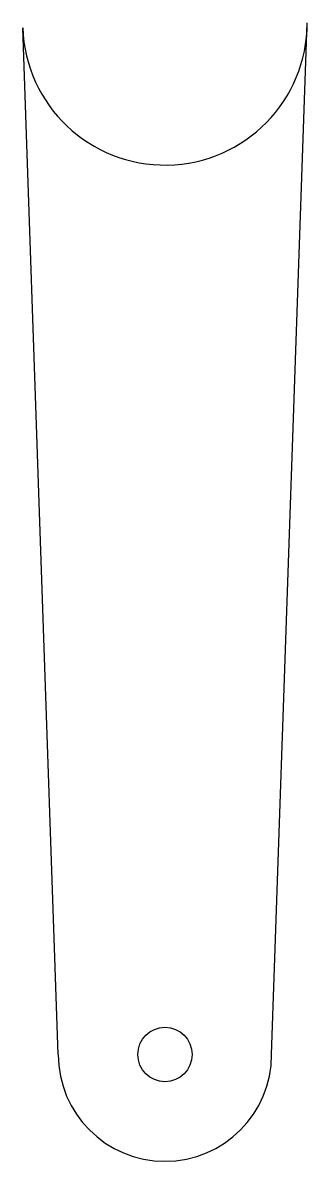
# Model space of a CAD drawing. Header units: inches. Extents: x 2 to 3, y 2 to 6.
import ezdxf

# ---------------------------------------------------------------- set-up
doc = ezdxf.new("R2010")
doc.units = ezdxf.units.IN
doc.header["$MEASUREMENT"] = 0
doc.layers.get('0').update_dxf_attribs({"linetype": 'CONTINUOUS'})

msp = doc.modelspace()

# ---------------------------------------------------------------- linework, layer by layer
for p, q in [((2.8747, 2.375), (2.9997, 6)), ((2.1247, 2.375), (2, 5.9827))]:
    msp.add_line(p, q)
msp.add_circle((2.4997, 2.375), 0.0955)
for centre, radius, start in [((2.4997, 6), 0.5, 181.9796), ((2.4997, 2.375, 0.0625), 0.375, 180)]:
    msp.add_arc(centre, radius, start, 360)

doc.saveas('drawing.dxf')
